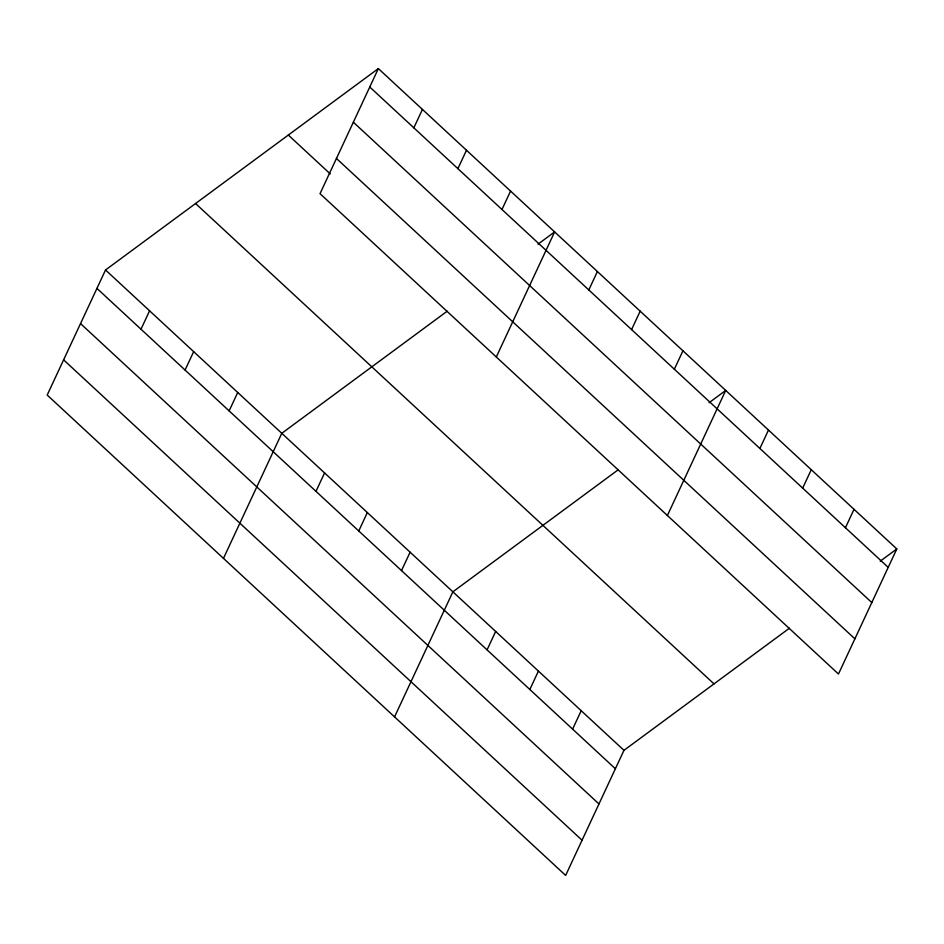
<?xml version="1.0" encoding="UTF-8"?>
<svg xmlns="http://www.w3.org/2000/svg" width="944" height="944" viewBox="0 0 944 944"><rect width="100%" height="100%" fill="white"/><g stroke="black" fill="none" stroke-linecap="round" stroke-linejoin="round"><path stroke-width="1.42" d="M378.355 68.582L320.028 193.662L838.473 674.016L896.8 548.948L378.355 68.582L105.527 269.984L47.2 395.052L565.645 875.418L623.972 750.338L789.373 628.244M140.998 329.22L149.589 310.812M185.071 370.06L193.662 351.64M229.144 410.888L237.723 392.468M413.838 127.829L422.428 109.421M223.468 558.376L281.796 433.296L447.196 311.201M457.899 168.669L466.489 150.249M315.98 491.352L324.571 472.932M501.972 209.497L510.562 191.077M358.755 530.976L367.334 512.557M496.308 356.985L554.624 231.905L538.045 244.154M401.519 570.601L410.109 552.193M588.808 289.95L597.399 271.542M394.557 716.897L452.884 591.817L618.285 469.723M631.583 329.586L640.174 311.166M487.069 649.861L495.647 631.453M674.358 369.21L682.937 350.802M529.832 689.498L538.422 671.078M667.384 515.507L725.712 390.427L709.133 402.675M572.607 729.122L581.197 710.714M759.896 448.471L768.487 430.063M802.671 488.107L811.262 469.687M845.446 527.731L854.025 509.312M880.209 561.184L896.8 548.948M369.765 87.001L888.21 567.368M353.351 122.201L871.796 602.555M336.442 158.462L854.886 638.828M288.321 135.051L330.235 173.885M195.561 203.515L714.006 683.881M105.527 269.984L623.972 750.338M96.937 288.392L615.382 768.758M80.523 323.591L598.968 803.946M63.614 359.853L582.059 840.219"/></g></svg>
